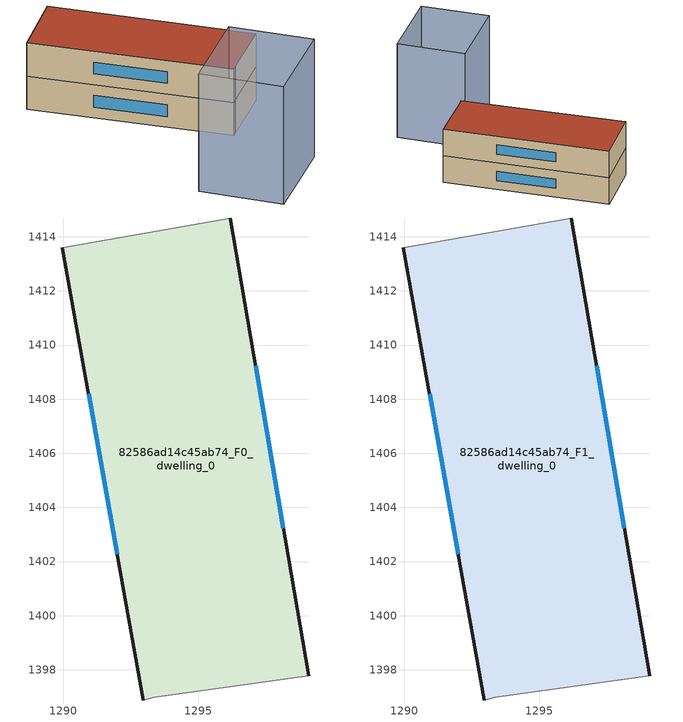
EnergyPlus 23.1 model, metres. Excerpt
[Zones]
82586ad14c45ab74_F0_dwelling_0
 floor ground (EU_floor_Construction): 1296.18,1414.7 1299.07,1397.78 1293.37,1396.98 1292.97,1396.88 1289.97,1413.6 z0
 wall outside (EU_wall_Construction): 1299.07,1397.78 1296.18,1414.7 / 1289.97,1413.6 1292.97,1396.88 z0:3
 wall adiabatic (EU_wall_Construction): 1292.97,1396.88 1293.37,1396.98 1299.07,1397.78 / 1296.18,1414.7 1289.97,1413.6 z0:3
 window (EU_Window_Construction): 1298.14,1403.24 1297.11,1409.24 / 1290.94,1408.2 1292,1402.27 z0.97:2.03
82586ad14c45ab74_F1_dwelling_0
 floor to 82586ad14c45ab74_F0_dwelling_0 (EU_floor_Construction): 1296.18,1414.7 1299.07,1397.78 1293.37,1396.98 1292.97,1396.88 1289.97,1413.6 z3
 wall outside (EU_wall_Construction): 1299.07,1397.78 1296.18,1414.7 / 1289.97,1413.6 1292.97,1396.88 z3:6
 wall adiabatic (EU_wall_Construction): 1292.97,1396.88 1293.37,1396.98 1299.07,1397.78 / 1296.18,1414.7 1289.97,1413.6 z3:6
 window (EU_Window_Construction): 1298.14,1403.24 1297.11,1409.24 / 1290.94,1408.2 1292,1402.27 z3.97:5.03
 roof outside (EU_roof_Construction): 1299.07,1397.78 1296.18,1414.7 1289.97,1413.6 1292.97,1396.88 1293.37,1396.98 z6
shading: 1283.48,1395.55 1291.57,1396.68 / 1291.57,1396.68 1292.55,1389.69 / 1292.55,1389.69 1284.47,1388.55 / 1284.47,1388.55 1283.48,1395.55 z0:10.6
[Building]
EU S2 Campaign: North Axis=0; Terrain=City; Solar Distribution=FullExterior
[Site:Location]
Lyon-Bron: Latitude=45.75; Longitude=5; Time Zone=1; Elevation=198
[SizingPeriod:WeatherFileDays]
AnnualSizingPeriod: Begin Month=1; Begin Day of Month=1; End Month=12; End Day of Month=31; Day of Week for Start Day=Monday; Use Weather File Daylight Saving Period=No; Use Weather File Rain and Snow Indicators=No
[MATERIAL]
EU_InternalMass_Material: Roughness=MediumRough; Thickness=0.1; Conductivity=1; Density=1800; Specific Heat=900; Thermal Absorptance=0.9; Solar Absorptance=0.7; Visible Absorptance=0.7
[MATERIAL:NOMASS] Roughness=MediumRough; Thermal Absorptance=0.9; Solar Absorptance=0.7; Visible Absorptance=0.7
Name | Thermal Resistance
EU_wall_NoMass | 2.20426
EU_roof_NoMass | 1.82421
EU_floor_NoMass | 2.14752
[WINDOWMATERIAL:SIMPLEGLAZINGSYSTEM]
EU_Window_SimpleGlazing: UFactor=2.59914; Solar Heat Gain Coefficient=0.76; Visible Transmittance=0.76
[CONSTRUCTION]
EU_wall_Construction: EU_wall_NoMass
EU_roof_Construction: EU_roof_NoMass
EU_floor_Construction: EU_floor_NoMass
EU_Window_Construction: EU_Window_SimpleGlazing
EU_InternalMass_Construction: EU_InternalMass_Material
[ZONE] Type=1; Multiplier=1; Ceiling Height=autocalculate; Volume=318.858; Floor Area=autocalculate; Part of Total Floor Area=Yes
82586ad14c45ab74_F0_dwelling_0; 82586ad14c45ab74_F1_dwelling_0
[INTERNALMASS] Construction=EU_InternalMass_Construction; Surface Area=106.286
Name | Zone or ZoneList
82586ad14c45ab74_F0_dwelling_0_EU_InternalMass | 82586ad14c45ab74_F0_dwelling_0
82586ad14c45ab74_F1_dwelling_0_EU_InternalMass | 82586ad14c45ab74_F1_dwelling_0
[OTHEREQUIPMENT] Fuel Type=Electricity; Design Level Calculation Method=Watts/Area; Power per Zone Floor Area=1; Fraction Latent=0; Fraction Radiant=0; Fraction Lost=0; Carbon Dioxide Generation Rate=0; EndUse Subcategory=EU_Step8_InternalGains
Name | Zone or ZoneList or Space or SpaceList | Schedule
EU_Step8_InternalGain_82586ad14c45ab74_F0_dwelling_0_f000 | 82586ad14c45ab74_F0_dwelling_0 | EU_Step8_GainSchedule_82586ad14c45ab74_F0_dwelling_0_f000
EU_Step8_InternalGain_82586ad14c45ab74_F1_dwelling_0_f000 | 82586ad14c45ab74_F1_dwelling_0 | EU_Step8_GainSchedule_82586ad14c45ab74_F1_dwelling_0_f000
[ZONEVENTILATION:DESIGNFLOWRATE] Schedule=EU_AlwaysOn; Design Flow Rate Calculation Method=AirChanges/Hour; Air Changes per Hour=0.567084; Ventilation Type=Natural; Fan Pressure Rise=0; Fan Total Efficiency=1; Constant Term Coefficient=1; Temperature Term Coefficient=0; Velocity Term Coefficient=0; Velocity Squared Term Coefficient=0; Minimum Indoor Temperature=-100; Maximum Indoor Temperature=100; Delta Temperature=-100; Minimum Outdoor Temperature=-100; Maximum Outdoor Temperature=100; Maximum Wind Speed=40
Name | Zone or ZoneList or Space or SpaceList
EU_ConstantAir_82586ad14c45ab74_F0_dwelling_0 | 82586ad14c45ab74_F0_dwelling_0
EU_ConstantAir_82586ad14c45ab74_F1_dwelling_0 | 82586ad14c45ab74_F1_dwelling_0
[HVACTEMPLATE:THERMOSTAT] Constant Heating Setpoint=20; Constant Cooling Setpoint=50
EU_HeatOnly_82586ad14c45ab74_F0_dwelling_0; EU_HeatOnly_82586ad14c45ab74_F1_dwelling_0
[HVACTEMPLATE:ZONE:IDEALLOADSAIRSYSTEM] System Availability Schedule=EU_AlwaysOn; Maximum Heating Supply Air Temperature=50; Minimum Cooling Supply Air Temperature=13; Maximum Heating Supply Air Humidity Ratio=0.0156; Minimum Cooling Supply Air Humidity Ratio=0.0077; Heating Limit=NoLimit; Cooling Limit=NoLimit; Heating Availability Schedule=EU_AlwaysOn; Cooling Availability Schedule=EU_CoolingOff; Dehumidification Control Type=ConstantSensibleHeatRatio; Cooling Sensible Heat Ratio=0.7; Dehumidification Setpoint=60; Humidification Control Type=None; Humidification Setpoint=30; Outdoor Air Method=None; Outdoor Air Flow Rate per Person=0.00944; Outdoor Air Flow Rate per Zone Floor Area=0; Outdoor Air Flow Rate per Zone=0; Demand Controlled Ventilation Type=None; Outdoor Air Economizer Type=NoEconomizer; Heat Recovery Type=None; Sensible Heat Recovery Effectiveness=0.7; Latent Heat Recovery Effectiveness=0.65
Name | Template Thermostat
82586ad14c45ab74_F0_dwelling_0 | EU_HeatOnly_82586ad14c45ab74_F0_dwelling_0
82586ad14c45ab74_F1_dwelling_0 | EU_HeatOnly_82586ad14c45ab74_F1_dwelling_0
[SIZING:ZONE] Zone Cooling Design Supply Air Temperature Input Method=SupplyAirTemperature; Zone Cooling Design Supply Air Temperature=13; Zone Heating Design Supply Air Temperature Input Method=SupplyAirTemperature; Zone Heating Design Supply Air Temperature=50; Zone Cooling Design Supply Air Humidity Ratio=0.008; Zone Heating Design Supply Air Humidity Ratio=0.008; Cooling Design Air Flow Method=DesignDay; Cooling Design Air Flow Rate=0; Cooling Minimum Air Flow per Zone Floor Area=0.000762; Cooling Minimum Air Flow=0; Cooling Minimum Air Flow Fraction=0.2; Heating Design Air Flow Method=DesignDay; Heating Design Air Flow Rate=0; Heating Maximum Air Flow per Zone Floor Area=0.002032; Heating Maximum Air Flow=0.141576; Heating Maximum Air Flow Fraction=0.3; Account for Dedicated Outdoor Air System=No; Dedicated Outdoor Air System Control Strategy=NeutralSupplyAir; Dedicated Outdoor Air Low Setpoint Temperature for Design=autosize; Dedicated Outdoor Air High Setpoint Temperature for Design=autosize; Zone Load Sizing Method=Sensible Load Only No Latent Load; Zone Latent Cooling Design Supply Air Humidity Ratio Input Method=HumidityRatioDifference; Zone Cooling Design Supply Air Humidity Ratio Difference=0.005; Zone Latent Heating Design Supply Air Humidity Ratio Input Method=HumidityRatioDifference; Zone Humidification Design Supply Air Humidity Ratio Difference=0.005
82586ad14c45ab74_F0_dwelling_0; 82586ad14c45ab74_F1_dwelling_0
[SCHEDULE:CONSTANT]
Name | Hourly Value
EU_AlwaysOn | 1
EU_CoolingOff | 0
[SCHEDULE:FILE] Column Number=1; Rows to Skip at Top=0; Number of Hours of Data=8760; Column Separator=Comma; Interpolate to Timestep=No; Minutes per Item=60; Adjust Schedule for Daylight Savings=Yes
Name | File
EU_Step8_GainSchedule_82586ad14c45ab74_F0_dwelling_0_f000 | ../../schedules/82586ad14c45ab74/82586ad14c45ab74_F0_dwelling_0_f000_gain.csv
EU_Step8_GainSchedule_82586ad14c45ab74_F1_dwelling_0_f000 | ../../schedules/82586ad14c45ab74/82586ad14c45ab74_F1_dwelling_0_f000_gain.csv
